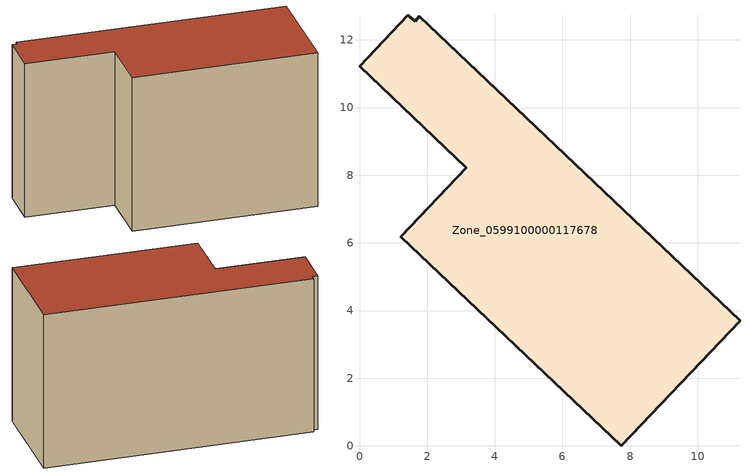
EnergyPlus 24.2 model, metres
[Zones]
Zone_0599100000117678
 floor ground (C_G): 1.65,12.55 1.76,12.7 11.25,3.7 7.74,0 1.22,6.19 3.16,8.23 0,11.23 1.43,12.73 z2.63
 wall outside (C_F): 7.74,0 11.25,3.7 1.76,12.7 1.65,12.55 1.43,12.73 0,11.23 3.16,8.23 1.22,6.19 7.74,0 z2.63:10.58
 roof outside (C_R): 1.76,12.7 1.65,12.55 1.43,12.73 0,11.23 3.16,8.23 1.22,6.19 7.74,0 11.25,3.7 z10.58
[BUILDING]
Pand.0599100000117678: North Axis=0; Terrain=City; Loads Convergence Tolerance Value=0.04; Temperature Convergence Tolerance Value=0.4; Solar Distribution=FullExterior; Maximum Number of Warmup Days=25; Minimum Number of Warmup Days=1
[Site:Location]
Rotterdam.The.Hague.AP_ZH_NLD Design_Conditions: Latitude=51.96; Longitude=4.45; Time Zone=1; Elevation=-4.5
[SITE:GROUNDTEMPERATURE:BUILDINGSURFACE]
18, 18, 18, 18, 18, 18, 18, 18, 18, 18, 18, 18
[MATERIAL] Thermal Absorptance=0.9; Solar Absorptance=0.7; Visible Absorptance=0.7
Name | Roughness | Thickness | Conductivity | Density | Specific Heat
G.TI.1975-1991 | MediumSmooth | 0.15 | 0.288461 | 540 | 1210
F.TI.1975-1991 | Rough | 0.3 | 0.230769 | 1920 | 840
R.TI.1975-1991 | MediumRough | 0.2 | 0.153846 | 1500 | 1000
[CONSTRUCTION]
C_G: G.TI.1975-1991
C_F: F.TI.1975-1991
C_R: R.TI.1975-1991
[ZONE]
Zone_0599100000117678: Type=1; Multiplier=1; Ceiling Height=Autocalculate; Volume=Autocalculate; Floor Area=autocalculate; Part of Total Floor Area=Yes
[ZONEINFILTRATION:DESIGNFLOWRATE]
Infil_Zone_0599100000117678: Zone or ZoneList or Space or SpaceList=Zone_0599100000117678; Schedule=AlwaysOn; Design Flow Rate Calculation Method=Flow/Area; Flow Rate per Floor Area=0.003; Constant Term Coefficient=1; Temperature Term Coefficient=0; Velocity Term Coefficient=0; Velocity Squared Term Coefficient=0
[HVACTEMPLATE:ZONE:IDEALLOADSAIRSYSTEM]
Zone_0599100000117678: Maximum Heating Supply Air Temperature=50; Minimum Cooling Supply Air Temperature=13; Maximum Heating Supply Air Humidity Ratio=0.0156; Minimum Cooling Supply Air Humidity Ratio=0.0077; Heating Limit=NoLimit; Cooling Limit=NoLimit; Dehumidification Control Type=ConstantSensibleHeatRatio; Cooling Sensible Heat Ratio=0.7; Dehumidification Setpoint=60; Humidification Control Type=None; Humidification Setpoint=30; Outdoor Air Method=None; Outdoor Air Flow Rate per Person=0.00944; Outdoor Air Flow Rate per Zone Floor Area=0; Outdoor Air Flow Rate per Zone=0; Demand Controlled Ventilation Type=None; Outdoor Air Economizer Type=NoEconomizer; Heat Recovery Type=None; Sensible Heat Recovery Effectiveness=0.7; Latent Heat Recovery Effectiveness=0.65
[ZONECONTROL:THERMOSTAT]
ThermostatControl_Zone_0599100000117678: Zone or ZoneList=Zone_0599100000117678; Control Type Schedule=DualSetpointControlType; Control 1=Thermostat_Zone_0599100000117678; Temperature Difference Between Cutout And Setpoint=0
[THERMOSTATSETPOINT:DUALSETPOINT]
Thermostat_Zone_0599100000117678: Heating Setpoint Temperature Schedule=HeatingSetpoint_Zone_0599100000117678; Cooling Setpoint Temperature Schedule=CoolingSetpoint_Zone_0599100000117678
[SCHEDULE:COMPACT]
HeatingSetpoint_Zone_0599100000117678: Through: 12/31, For: AllDays, Until: 24:00, 21
CoolingSetpoint_Zone_0599100000117678: Through: 12/31, For: AllDays, Until: 24:00, 24
DualSetpointControlType: Through: 12/31, For: AllDays, Until: 24:00, 4
AlwaysOn: Through: 12/31, For: AllDays, Until: 24:00, 1
